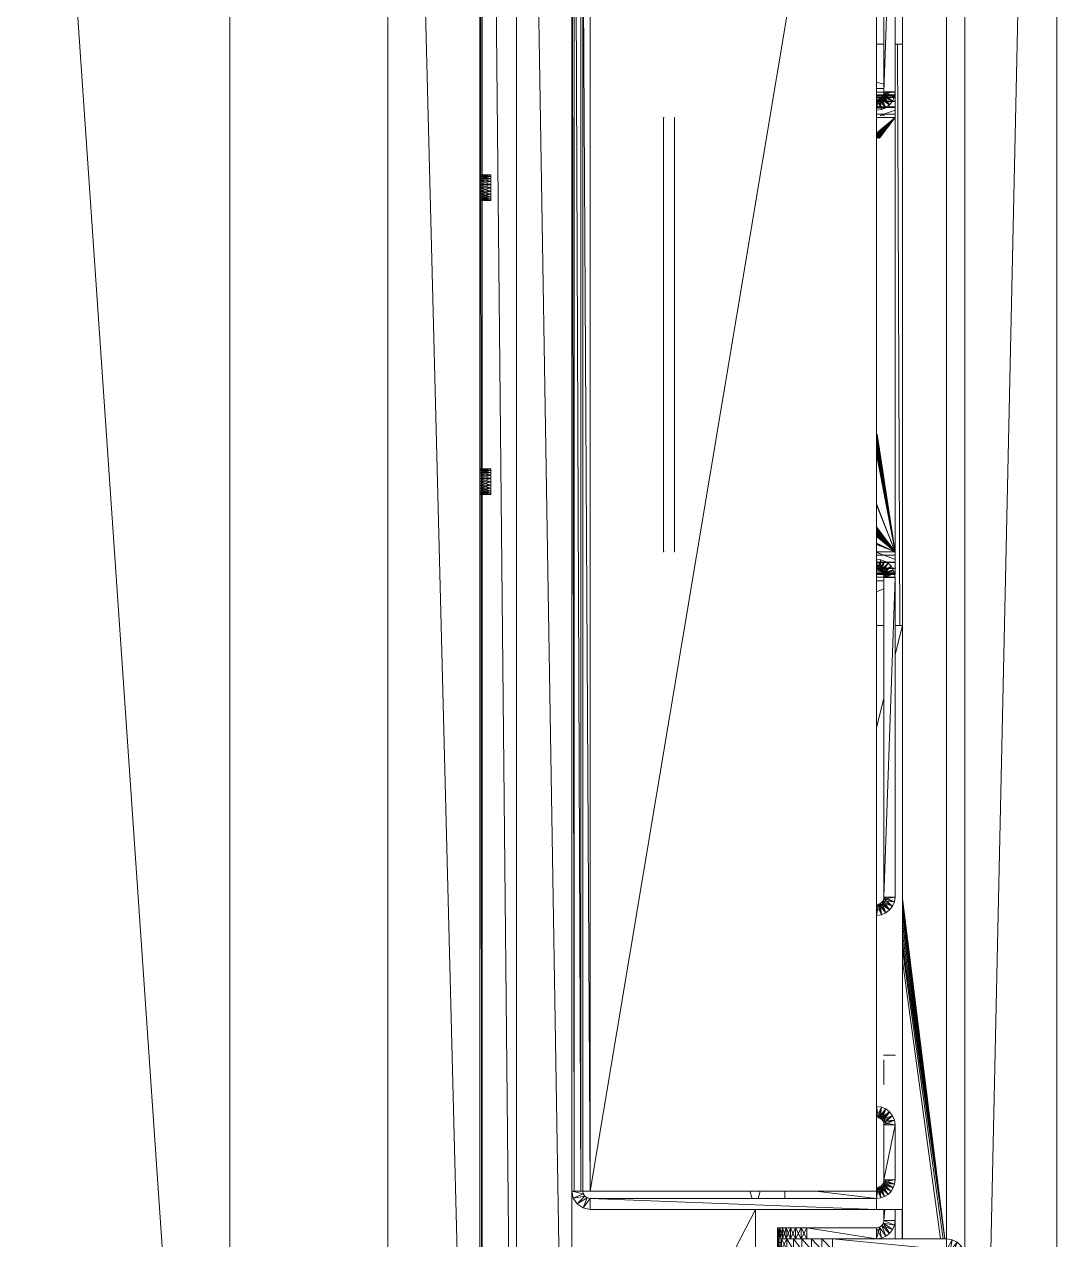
# Model space of a CAD drawing. Header units: millimetres. Extents: x 90978 to 295199, y -4084 to 97293.
# Drawn here: x 175949.1 to 176230, y 24110.8 to 24441.5 of the extents above; entities that cross this region are included whole.
import ezdxf

# ---------------------------------------------------------------- set-up
doc = ezdxf.new("R2010")
doc.units = ezdxf.units.MM
doc.header["$MEASUREMENT"] = 0
doc.layers.get('0').update_dxf_attribs({"linetype": 'CONTINUOUS'})
doc.layers.add('G-IMPT', color=8, linetype='CONTINUOUS', lineweight=9)

# ---------------------------------------------------------------- blocks, each defined once
blk = doc.blocks.new('Synergy Type 3 - Desk Type 3_dwg_Family - 607669-310583-_3D_-V219-Level 0')
at = {"layer": 'G-IMPT'}
for p, q in [((-487.06, -401.71), (-495.06, -401.71)), ((-169.96, -402.39), (-328.16, -403.02)), ((-308.16, -401.71), (-314.31, -401.71)), ((-182.96, -401.71), (-189.89, -401.71)), ((-487.06, -403.66), (-495.06, -403.69)), ((-487.06, -403.71), (-495.06, -403.71)), ((-169.96, -403.71), (-328.16, -403.71))]:
    blk.add_line(p, q, dxfattribs=at)
blk = doc.blocks.new('Synergy Type 3 - Desk Type 3_dwg_Family - 609077-310585-_3D_-768214-Level 0')
at = {"layer": 'G-IMPT'}
for p, q in [((-402.45, -403.71), (-495.06, -415.3)), ((-403.25, -403.71), (-495.06, -415.3)), ((-404.79, -403.71), (-495.06, -415.29)), ((-406.9, -403.71), (-495.06, -415.28)), ((-409.38, -403.71), (-495.06, -415.27)), ((-411.99, -403.71), (-495.06, -415.25)), ((-419.42, -403.71), (-495.06, -414.11)), ((-416.36, -403.71), (-495.06, -414.81)), ((-414.54, -403.71), (-495.06, -415.24)), ((-495.06, -415.71), (-3.06, -415.71))]:
    blk.add_line(p, q, dxfattribs=at)
blk = doc.blocks.new('Synergy Type 3 - Desk Type 3_dwg_Family - 612933-310587-_3D_-V233-Level 0')
at = {"layer": 'G-IMPT'}
for p, q in [((-319.04, -396.71), (-318.19, -398.71)), ((-316.06, -398.71), (-316.06, -396.71)), ((-315.98, -398.71), (-315.94, -396.71)), ((-315.06, -401.71), (-315.06, -396.71)), ((-314.97, -396.71), (-315.03, -401.71)), ((-314.29, -396.71), (-314.32, -401.71)), ((-314.32, -401.71), (-314.32, -396.71)), ((-314.06, -396.71), (-314.06, -401.71)), ((-313.69, -401.71), (-313.72, -396.71)), ((-313.68, -396.71), (-313.68, -401.71)), ((-312.63, -401.71), (-312.71, -396.71)), ((-312.59, -396.71), (-312.59, -401.71)), ((-311.02, -401.71), (-311.15, -396.71)), ((-311.06, -396.71), (-311.06, -401.71)), ((-310.97, -396.71), (-310.97, -401.71)), ((-309.06, -398.71), (-309.12, -396.71)), ((-309.06, -398.71), (-309.06, -396.71)), ((-309.06, -398.71), (-308.26, -396.71)), ((-309.06, -398.71), (-308.34, -396.71)), ((-189.06, -398.71), (-189.06, -396.71)), ((-187.38, -396.71), (-187.21, -401.71)), ((-187.14, -396.71), (-187.14, -401.71)), ((-187.06, -401.71), (-187.06, -396.71)), ((-185.57, -401.71), (-185.7, -396.71)), ((-185.52, -396.71), (-185.52, -401.71)), ((-184.47, -401.71), (-184.56, -396.71)), ((-184.44, -396.71), (-184.44, -401.71)), ((-184.07, -401.71), (-184.1, -396.71)), ((-184.06, -396.71), (-184.06, -401.71)), ((-184.03, -396.71), (-184.05, -401.71)), ((-183.79, -401.71), (-183.79, -396.71)), ((-183.71, -396.71), (-183.76, -401.71)), ((-183.06, -401.71), (-183.06, -396.71)), ((-182.94, -396.71), (-183.02, -401.71)), ((-182.06, -396.71), (-182.06, -398.74)), ((-180.36, -396.71), (-180.85, -398.71)), ((-309.06, -398.71), (-310.2, -401.71)), ((-309.06, -398.71), (-309.06, -401.71)), ((-193.88, -398.79), (-192.45, -398.77)), ((-189.06, -398.71), (-189.41, -397.65)), ((-189.06, -398.71), (-189.41, -397.73)), ((-189.06, -398.71), (-189.41, -397.83)), ((-189.06, -398.71), (-189.41, -398.36)), ((-189.06, -398.71), (-189.41, -398.39)), ((-189.06, -398.71), (-189.41, -398.44)), ((-189.06, -398.71), (-189.41, -398.49)), ((-189.06, -398.71), (-189.41, -398.52)), ((-189.06, -398.71), (-189.41, -398.68)), ((-189.06, -398.71), (-189.41, -398.68)), ((-189.06, -398.71), (-189.41, -398.68)), ((-189.41, -398.72), (-189.06, -398.71)), ((-189.06, -398.71), (-189.41, -398.71)), ((-189.06, -398.71), (-189.06, -401.71)), ((-189.06, -398.71), (-187.91, -401.71)), ((-309.06, -400.71), (-309.06, -400.56)), ((-189.06, -400.71), (-189.06, -400.56))]:
    blk.add_line(p, q, dxfattribs=at)
blk = doc.blocks.new('Synergy Type 3 - Desk Type 3_dwg_Family - 633481-310595-_3D_-768219-Level 0')
at = {"layer": 'G-IMPT'}
for p, q in [((-189.96, -338.71), (-308.16, -338.71)), ((-308.16, -338.71), (-308.16, -338.84)), ((-189.96, -338.71), (-189.96, -338.84)), ((-189.96, -341.71), (-308.16, -341.71)), ((-308.16, -341.71), (-308.16, -341.76)), ((-189.96, -341.71), (-189.96, -341.76)), ((-484.06, -396.71), (-484.06, -371.71)), ((-484.06, -371.71), (-482.06, -371.71)), ((-484.06, -396.71), (-482.06, -380.04)), ((-484.06, -396.71), (-483.93, -397.82)), ((-483.93, -397.82), (-484.06, -396.71)), ((-482.06, -396.71), (-484.06, -396.71)), ((-481.01, -397.16), (-484.06, -396.71)), ((-483.93, -397.82), (-484.06, -396.71)), ((-481.06, -396.71), (-483.93, -397.82)), ((-481.06, -396.71), (-481.01, -397.16)), ((-481.06, -396.71), (-481.01, -397.16)), ((-481.06, -396.71), (-481.01, -397.16)), ((-462.12, -397.23), (-462.06, -396.71)), ((-462.12, -397.23), (-462.06, -396.71)), ((-462.12, -397.23), (-459.06, -396.71)), ((-462.12, -397.23), (-462.06, -396.71)), ((-462.06, -396.71), (-459.23, -398.01)), ((-459.06, -396.71), (-459.23, -398.01)), ((-459.06, -396.71), (-459.23, -398.01)), ((-459.06, -396.71), (-459.23, -398.01)), ((-406.89, -398.01), (-407.06, -396.71)), ((-406.89, -398.01), (-407.06, -396.71)), ((-403.99, -397.23), (-407.06, -396.71)), ((-406.89, -398.01), (-407.06, -396.71)), ((-404.06, -396.71), (-406.89, -398.01)), ((-404.06, -396.71), (-403.99, -397.23)), ((-404.06, -396.71), (-403.99, -397.23)), ((-404.06, -396.71), (-403.99, -397.23)), ((-313.16, -396.71), (-313.21, -397.16)), ((-313.21, -397.16), (-313.16, -396.71)), ((-313.16, -396.71), (-313.21, -397.16)), ((-310.16, -396.71), (-313.21, -397.16)), ((-313.16, -396.71), (-310.28, -397.82)), ((-310.16, -396.71), (-310.28, -397.82)), ((-310.16, -396.71), (-310.28, -397.82)), ((-310.16, -396.71), (-310.28, -397.82)), ((-308.16, -401.71), (-308.16, -396.71)), ((-303.92, -396.71), (-308.16, -401.71)), ((-303.75, -396.71), (-308.16, -401.71)), ((-303.51, -396.71), (-308.16, -401.71)), ((-303.18, -396.71), (-308.16, -401.71)), ((-302.81, -396.71), (-308.16, -401.71)), ((-302.4, -396.71), (-308.16, -401.71)), ((-302.01, -396.71), (-308.16, -401.71)), ((-301.68, -396.71), (-308.16, -401.71)), ((-281.53, -396.71), (-308.16, -401.71)), ((-280.19, -396.71), (-308.16, -401.71)), ((-278.76, -396.71), (-308.16, -401.71)), ((-277.33, -396.71), (-308.16, -401.71)), ((-295.32, -396.71), (-308.16, -401.71)), ((-295.05, -396.71), (-308.16, -401.71)), ((-306.12, -396.71), (-308.16, -401.71)), ((-306.03, -396.71), (-308.16, -401.71)), ((-305.93, -396.71), (-308.16, -401.71)), ((-305.81, -396.71), (-308.16, -401.71)), ((-308.16, -401.71), (-301.45, -396.71)), ((-308.16, -401.71), (-301.33, -396.71)), ((-276.11, -396.72), (-308.16, -401.71)), ((-189.96, -401.71), (-195.6, -396.8)), ((-189.96, -401.71), (-195.31, -396.71)), ((-189.96, -401.71), (-194.93, -396.71)), ((-189.96, -401.71), (-194.61, -396.71)), ((-189.96, -401.71), (-194.36, -396.71)), ((-189.96, -401.71), (-194.19, -396.71)), ((-189.96, -401.71), (-189.96, -396.71)), ((-187.79, -398.01), (-187.96, -396.71)), ((-187.79, -398.01), (-187.96, -396.71)), ((-187.79, -398.01), (-187.96, -396.71)), ((-184.91, -397.16), (-187.96, -396.71)), ((-187.79, -398.01), (-184.96, -396.71)), ((-184.91, -397.16), (-184.96, -396.71)), ((-184.96, -396.71), (-184.91, -397.16)), ((-184.91, -397.16), (-184.96, -396.71)), ((-481.01, -397.16), (-483.93, -397.82)), ((-481.01, -397.16), (-483.93, -397.82)), ((-480.86, -397.58), (-483.93, -397.82)), ((-483.56, -398.88), (-483.93, -397.82)), ((-483.56, -398.88), (-483.93, -397.82)), ((-483.56, -398.88), (-483.93, -397.82)), ((-481.01, -397.16), (-483.56, -398.88)), ((-480.86, -397.58), (-483.56, -398.88)), ((-480.86, -397.58), (-483.56, -398.88)), ((-480.62, -397.96), (-483.56, -398.88)), ((-482.97, -399.83), (-483.56, -398.88)), ((-482.97, -399.83), (-483.56, -398.88)), ((-482.97, -399.83), (-483.56, -398.88)), ((-480.86, -397.58), (-482.97, -399.83)), ((-480.62, -397.96), (-482.97, -399.83)), ((-480.62, -397.96), (-482.97, -399.83)), ((-480.3, -398.28), (-482.97, -399.83)), ((-482.17, -400.62), (-482.97, -399.83)), ((-482.17, -400.62), (-482.97, -399.83)), ((-482.17, -400.62), (-482.97, -399.83)), ((-480.62, -397.96), (-482.17, -400.62)), ((-480.3, -398.28), (-482.17, -400.62)), ((-480.3, -398.28), (-482.17, -400.62)), ((-479.92, -398.51), (-482.17, -400.62)), ((-480.3, -398.28), (-481.23, -401.22)), ((-479.92, -398.51), (-481.23, -401.22)), ((-479.92, -398.51), (-481.23, -401.22)), ((-479.5, -398.66), (-481.23, -401.22)), ((-481.01, -397.16), (-480.86, -397.58)), ((-481.01, -397.16), (-480.86, -397.58)), ((-481.01, -397.16), (-480.86, -397.58)), ((-480.86, -397.58), (-480.62, -397.96)), ((-480.86, -397.58), (-480.62, -397.96)), ((-480.86, -397.58), (-480.62, -397.96)), ((-480.62, -397.96), (-480.3, -398.28)), ((-480.62, -397.96), (-480.3, -398.28)), ((-480.62, -397.96), (-480.3, -398.28)), ((-480.3, -398.28), (-479.92, -398.51)), ((-480.3, -398.28), (-479.92, -398.51)), ((-480.3, -398.28), (-479.92, -398.51)), ((-479.92, -398.51), (-480.17, -401.59)), ((-479.5, -398.66), (-480.17, -401.59)), ((-479.5, -398.66), (-480.17, -401.59)), ((-479.06, -398.71), (-480.17, -401.59)), ((-479.92, -398.51), (-479.5, -398.66)), ((-479.92, -398.51), (-479.5, -398.66)), ((-479.92, -398.51), (-479.5, -398.66)), ((-479.5, -398.66), (-479.06, -398.71)), ((-479.5, -398.66), (-479.06, -398.71)), ((-479.5, -398.66), (-479.06, -401.71)), ((-479.5, -398.66), (-479.06, -398.71)), ((-479.06, -398.71), (-464.06, -398.71)), ((-479.06, -398.71), (-464.06, -401.71)), ((-479.06, -398.71), (-479.06, -401.71)), ((-464.06, -398.71), (-463.54, -398.64)), ((-464.06, -398.71), (-463.54, -398.64)), ((-464.06, -398.71), (-463.54, -398.64)), ((-463.54, -398.64), (-464.06, -401.71)), ((-464.06, -398.71), (-464.06, -401.71)), ((-464.06, -398.71), (-462.76, -401.54)), ((-463.54, -398.64), (-463.06, -398.44)), ((-463.54, -398.64), (-463.06, -398.44)), ((-463.54, -398.64), (-463.06, -398.44)), ((-463.54, -398.64), (-461.56, -401.04)), ((-463.54, -398.64), (-462.76, -401.54)), ((-463.54, -398.64), (-462.76, -401.54)), ((-463.06, -398.44), (-462.64, -398.13)), ((-463.06, -398.44), (-462.64, -398.13)), ((-463.06, -398.44), (-462.64, -398.13)), ((-463.06, -398.44), (-460.52, -400.25)), ((-463.06, -398.44), (-461.56, -401.04)), ((-463.06, -398.44), (-461.56, -401.04)), ((-463.06, -398.44), (-462.76, -401.54)), ((-462.64, -398.13), (-462.32, -397.71)), ((-462.64, -398.13), (-462.32, -397.71)), ((-462.64, -398.13), (-462.32, -397.71)), ((-462.64, -398.13), (-459.73, -399.21)), ((-462.64, -398.13), (-460.52, -400.25)), ((-462.64, -398.13), (-460.52, -400.25)), ((-462.64, -398.13), (-461.56, -401.04)), ((-462.32, -397.71), (-462.12, -397.23)), ((-462.32, -397.71), (-462.12, -397.23)), ((-462.32, -397.71), (-462.12, -397.23)), ((-462.32, -397.71), (-459.23, -398.01)), ((-462.32, -397.71), (-459.73, -399.21)), ((-462.32, -397.71), (-459.73, -399.21)), ((-462.32, -397.71), (-460.52, -400.25)), ((-462.12, -397.23), (-459.23, -398.01)), ((-462.12, -397.23), (-459.23, -398.01)), ((-462.12, -397.23), (-459.73, -399.21)), ((-459.73, -399.21), (-460.52, -400.25)), ((-459.73, -399.21), (-460.52, -400.25)), ((-459.73, -399.21), (-460.52, -400.25)), ((-459.23, -398.01), (-459.73, -399.21)), ((-459.23, -398.01), (-459.73, -399.21)), ((-459.23, -398.01), (-459.73, -399.21)), ((-403.99, -397.23), (-406.89, -398.01)), ((-403.99, -397.23), (-406.89, -398.01)), ((-403.79, -397.71), (-406.89, -398.01)), ((-406.39, -399.21), (-406.89, -398.01)), ((-406.39, -399.21), (-406.89, -398.01)), ((-406.39, -399.21), (-406.89, -398.01)), ((-403.99, -397.23), (-406.39, -399.21)), ((-403.79, -397.71), (-406.39, -399.21)), ((-403.79, -397.71), (-406.39, -399.21)), ((-403.47, -398.13), (-406.39, -399.21)), ((-405.59, -400.25), (-406.39, -399.21)), ((-405.59, -400.25), (-406.39, -399.21)), ((-405.59, -400.25), (-406.39, -399.21)), ((-403.79, -397.71), (-405.59, -400.25)), ((-403.47, -398.13), (-405.59, -400.25)), ((-403.47, -398.13), (-405.59, -400.25)), ((-403.06, -398.44), (-405.59, -400.25)), ((-403.47, -398.13), (-404.56, -401.04)), ((-403.06, -398.44), (-404.56, -401.04)), ((-403.06, -398.44), (-404.56, -401.04)), ((-402.57, -398.64), (-404.56, -401.04)), ((-403.99, -397.23), (-403.79, -397.71)), ((-403.99, -397.23), (-403.79, -397.71)), ((-403.99, -397.23), (-403.79, -397.71)), ((-403.79, -397.71), (-403.47, -398.13)), ((-403.79, -397.71), (-403.47, -398.13)), ((-403.79, -397.71), (-403.47, -398.13)), ((-403.47, -398.13), (-403.06, -398.44)), ((-403.47, -398.13), (-403.06, -398.44)), ((-403.47, -398.13), (-403.06, -398.44)), ((-403.06, -398.44), (-403.35, -401.54)), ((-402.57, -398.64), (-403.35, -401.54)), ((-402.57, -398.64), (-403.35, -401.54)), ((-402.06, -398.71), (-403.35, -401.54)), ((-403.06, -398.44), (-402.57, -398.64)), ((-403.06, -398.44), (-402.57, -398.64)), ((-403.06, -398.44), (-402.57, -398.64)), ((-402.57, -398.64), (-402.06, -398.71)), ((-402.57, -398.64), (-402.06, -398.71)), ((-402.57, -398.64), (-402.06, -401.71)), ((-402.57, -398.64), (-402.06, -398.71)), ((-402.06, -398.71), (-315.16, -398.71)), ((-402.06, -398.71), (-315.16, -401.71)), ((-402.06, -398.71), (-402.06, -401.71)), ((-314.71, -398.66), (-315.16, -398.71)), ((-315.16, -398.71), (-314.71, -398.66)), ((-314.71, -398.66), (-315.16, -398.71)), ((-314.71, -398.66), (-315.16, -401.71)), ((-314.04, -401.59), (-315.16, -398.71)), ((-315.16, -398.71), (-315.16, -401.71)), ((-314.29, -398.51), (-314.71, -398.66)), ((-314.71, -398.66), (-314.29, -398.51)), ((-314.29, -398.51), (-314.71, -398.66)), ((-312.99, -401.22), (-314.71, -398.66)), ((-314.71, -398.66), (-314.04, -401.59)), ((-314.71, -398.66), (-314.04, -401.59)), ((-313.91, -398.28), (-314.29, -398.51)), ((-314.29, -398.51), (-313.91, -398.28)), ((-313.91, -398.28), (-314.29, -398.51)), ((-312.04, -400.62), (-314.29, -398.51)), ((-314.29, -398.51), (-312.99, -401.22)), ((-314.29, -398.51), (-312.99, -401.22)), ((-314.29, -398.51), (-314.04, -401.59)), ((-313.59, -397.96), (-313.91, -398.28)), ((-313.91, -398.28), (-313.59, -397.96)), ((-313.59, -397.96), (-313.91, -398.28)), ((-311.25, -399.83), (-313.91, -398.28)), ((-313.91, -398.28), (-312.04, -400.62)), ((-313.91, -398.28), (-312.04, -400.62)), ((-313.91, -398.28), (-312.99, -401.22)), ((-313.35, -397.58), (-313.59, -397.96)), ((-313.59, -397.96), (-313.35, -397.58)), ((-313.35, -397.58), (-313.59, -397.96)), ((-310.65, -398.88), (-313.59, -397.96)), ((-313.59, -397.96), (-311.25, -399.83)), ((-313.59, -397.96), (-311.25, -399.83)), ((-313.59, -397.96), (-312.04, -400.62)), ((-313.21, -397.16), (-313.35, -397.58)), ((-313.35, -397.58), (-313.21, -397.16)), ((-313.21, -397.16), (-313.35, -397.58)), ((-310.28, -397.82), (-313.35, -397.58)), ((-313.35, -397.58), (-310.65, -398.88)), ((-313.35, -397.58), (-310.65, -398.88)), ((-313.35, -397.58), (-311.25, -399.83)), ((-313.21, -397.16), (-310.28, -397.82)), ((-313.21, -397.16), (-310.28, -397.82)), ((-313.21, -397.16), (-310.65, -398.88)), ((-311.25, -399.83), (-312.04, -400.62)), ((-311.25, -399.83), (-312.04, -400.62)), ((-311.25, -399.83), (-312.04, -400.62)), ((-310.65, -398.88), (-311.25, -399.83)), ((-310.65, -398.88), (-311.25, -399.83)), ((-310.65, -398.88), (-311.25, -399.83)), ((-310.28, -397.82), (-310.65, -398.88)), ((-310.28, -397.82), (-310.65, -398.88)), ((-310.28, -397.82), (-310.65, -398.88)), ((-276.11, -396.86), (-308.16, -401.71)), ((-189.96, -401.71), (-195.6, -397.11)), ((-195.6, -397.35), (-189.96, -401.71)), ((-195.6, -397.5), (-189.96, -401.71)), ((-184.91, -397.16), (-187.79, -398.01)), ((-184.91, -397.16), (-187.79, -398.01)), ((-184.76, -397.58), (-187.79, -398.01)), ((-187.29, -399.21), (-187.79, -398.01)), ((-187.29, -399.21), (-187.79, -398.01)), ((-187.29, -399.21), (-187.79, -398.01)), ((-187.29, -399.21), (-184.91, -397.16)), ((-184.76, -397.58), (-187.29, -399.21)), ((-184.76, -397.58), (-187.29, -399.21)), ((-184.52, -397.96), (-187.29, -399.21)), ((-186.49, -400.25), (-187.29, -399.21)), ((-186.49, -400.25), (-187.29, -399.21)), ((-186.49, -400.25), (-187.29, -399.21)), ((-186.49, -400.25), (-184.76, -397.58)), ((-186.49, -400.25), (-184.52, -397.96)), ((-184.52, -397.96), (-186.49, -400.25)), ((-186.49, -400.25), (-184.2, -398.28)), ((-184.2, -398.28), (-186.49, -400.25)), ((-183.82, -398.51), (-186.49, -400.25)), ((-184.2, -398.28), (-185.46, -401.04)), ((-185.46, -401.04), (-183.82, -398.51)), ((-183.82, -398.51), (-185.46, -401.04)), ((-183.4, -398.66), (-185.46, -401.04)), ((-184.76, -397.58), (-184.91, -397.16)), ((-184.91, -397.16), (-184.76, -397.58)), ((-184.76, -397.58), (-184.91, -397.16)), ((-184.52, -397.96), (-184.76, -397.58)), ((-184.76, -397.58), (-184.52, -397.96)), ((-184.52, -397.96), (-184.76, -397.58)), ((-184.52, -397.96), (-184.2, -398.28)), ((-184.52, -397.96), (-184.2, -398.28)), ((-184.2, -398.28), (-184.52, -397.96)), ((-183.82, -398.51), (-184.25, -401.54)), ((-184.25, -401.54), (-183.4, -398.66)), ((-183.4, -398.66), (-184.25, -401.54)), ((-182.96, -398.71), (-184.25, -401.54)), ((-184.2, -398.28), (-183.82, -398.51)), ((-184.2, -398.28), (-183.82, -398.51)), ((-183.82, -398.51), (-184.2, -398.28)), ((-183.82, -398.51), (-183.4, -398.66)), ((-183.82, -398.51), (-183.4, -398.66)), ((-183.4, -398.66), (-183.82, -398.51)), ((-183.4, -398.66), (-182.96, -398.71)), ((-183.4, -398.66), (-182.96, -398.71)), ((-183.4, -398.66), (-182.96, -401.71)), ((-182.96, -398.71), (-183.4, -398.66)), ((-182.96, -398.71), (-96.06, -398.71)), ((-182.96, -398.71), (-96.06, -401.71)), ((-182.96, -398.71), (-182.96, -401.71)), ((-481.23, -401.22), (-482.17, -400.62)), ((-481.23, -401.22), (-482.17, -400.62)), ((-481.23, -401.22), (-482.17, -400.62)), ((-480.17, -401.59), (-481.23, -401.22)), ((-480.17, -401.59), (-481.23, -401.22)), ((-480.17, -401.59), (-481.23, -401.22)), ((-479.06, -401.71), (-480.17, -401.59)), ((-479.06, -401.71), (-480.17, -401.59)), ((-479.06, -401.71), (-480.17, -401.59)), ((-464.06, -401.71), (-479.06, -401.71)), ((-462.76, -401.54), (-464.06, -401.71)), ((-462.76, -401.54), (-464.06, -401.71)), ((-462.76, -401.54), (-464.06, -401.71)), ((-461.56, -401.04), (-462.76, -401.54)), ((-461.56, -401.04), (-462.76, -401.54)), ((-461.56, -401.04), (-462.76, -401.54)), ((-460.52, -400.25), (-461.56, -401.04)), ((-460.52, -400.25), (-461.56, -401.04)), ((-460.52, -400.25), (-461.56, -401.04)), ((-404.56, -401.04), (-405.59, -400.25)), ((-404.56, -401.04), (-405.59, -400.25)), ((-404.56, -401.04), (-405.59, -400.25)), ((-403.35, -401.54), (-404.56, -401.04)), ((-403.35, -401.54), (-404.56, -401.04)), ((-403.35, -401.54), (-404.56, -401.04)), ((-402.06, -401.71), (-403.35, -401.54)), ((-402.06, -401.71), (-403.35, -401.54)), ((-402.06, -401.71), (-403.35, -401.54)), ((-315.16, -401.71), (-402.06, -401.71)), ((-314.04, -401.59), (-315.16, -401.71)), ((-314.04, -401.59), (-315.16, -401.71)), ((-314.04, -401.59), (-315.16, -401.71)), ((-312.99, -401.22), (-314.04, -401.59)), ((-312.99, -401.22), (-314.04, -401.59)), ((-312.99, -401.22), (-314.04, -401.59)), ((-312.04, -400.62), (-312.99, -401.22)), ((-312.04, -400.62), (-312.99, -401.22)), ((-312.04, -400.62), (-312.99, -401.22)), ((-308.16, -401.71), (-189.96, -401.71)), ((-186.49, -400.25), (-185.46, -401.04)), ((-185.46, -401.04), (-186.49, -400.25)), ((-185.46, -401.04), (-186.49, -400.25)), ((-185.46, -401.04), (-184.25, -401.54)), ((-184.25, -401.54), (-185.46, -401.04)), ((-184.25, -401.54), (-185.46, -401.04)), ((-184.25, -401.54), (-182.96, -401.71)), ((-182.96, -401.71), (-184.25, -401.54)), ((-182.96, -401.71), (-184.25, -401.54)), ((-96.06, -401.71), (-182.96, -401.71))]:
    blk.add_line(p, q, dxfattribs=at)
blk = doc.blocks.new('Synergy Type 3 - Desk Type 3_dwg_Family - 641585-310597-_3D_-768220-Level 0')
at = {"layer": 'G-IMPT'}
for p, q in [((240.94, -263.71), (-739.06, -263.71)), ((240.94, -263.71), (-739.06, -288.71)), ((-739.06, -288.71), (240.94, -288.71)), ((-289.06, -288.71), (-724.06, -288.71)), ((-210.81, -288.71), (-724.06, -288.71)), ((-724.06, -289.34), (225.94, -288.71)), ((225.94, -289.34), (-724.06, -289.34)), ((225.94, -289.34), (-709.06, -298.71)), ((-292.44, -288.71), (-292.56, -288.71)), ((-292.56, -291.71), (-292.56, -288.71)), ((-292.56, -288.71), (-292.44, -288.71)), ((-292.44, -291.71), (-292.56, -288.71)), ((-292.44, -288.71), (-292.56, -291.71)), ((-292.44, -291.71), (-292.44, -288.71)), ((-292.44, -291.71), (-292.09, -288.71)), ((-292.44, -291.71), (-292.44, -288.71)), ((-292.09, -291.71), (-292.44, -288.71)), ((-292.09, -291.71), (-291.53, -288.71)), ((-292.09, -291.71), (-292.09, -288.71)), ((-292.09, -291.71), (-292.09, -288.71)), ((-291.53, -291.71), (-292.09, -288.71)), ((-291.53, -291.71), (-290.81, -288.71)), ((-291.53, -291.71), (-291.53, -288.71)), ((-291.53, -291.71), (-291.53, -288.71)), ((-290.81, -291.71), (-291.53, -288.71)), ((-290.81, -291.71), (-289.96, -288.71)), ((-290.81, -291.71), (-290.81, -288.71)), ((-290.81, -291.71), (-290.81, -288.71)), ((-289.96, -291.71), (-290.81, -288.71)), ((-289.96, -291.71), (-289.06, -288.71)), ((-289.96, -291.71), (-289.96, -288.71)), ((-289.96, -291.71), (-289.96, -288.71)), ((-289.06, -291.71), (-289.96, -288.71)), ((-288.15, -291.71), (-289.06, -288.71)), ((-289.06, -291.71), (-288.15, -288.71)), ((-289.06, -291.71), (-289.06, -288.71)), ((-289.06, -291.71), (-289.06, -288.71)), ((-288.15, -291.71), (-287.31, -288.71)), ((-288.15, -291.71), (-288.15, -288.71)), ((-287.31, -291.71), (-288.15, -288.71)), ((-288.15, -291.71), (-288.15, -288.71)), ((-286.58, -291.71), (-287.31, -288.71)), ((-287.31, -291.71), (-286.58, -288.71)), ((-287.31, -291.71), (-287.31, -288.71)), ((-287.31, -291.71), (-287.31, -288.71)), ((-286.02, -291.71), (-286.58, -288.71)), ((-286.58, -291.71), (-286.58, -288.71)), ((-286.58, -291.71), (-286.02, -288.71)), ((-286.58, -291.71), (-286.58, -288.71)), ((-286.02, -291.71), (-286.02, -288.71)), ((-285.68, -291.71), (-286.02, -288.71)), ((-286.02, -291.71), (-285.68, -288.71)), ((-286.02, -291.71), (-286.02, -288.71)), ((-285.56, -288.71), (-285.68, -288.71)), ((-285.56, -288.71), (-285.68, -288.71)), ((-285.68, -291.71), (-285.56, -288.71)), ((-285.68, -291.71), (-285.68, -288.71)), ((-285.68, -291.71), (-285.68, -288.71)), ((-285.56, -291.71), (-285.68, -288.71)), ((-285.56, -288.71), (-285.56, -291.71)), ((-212.44, -288.71), (-212.56, -288.71)), ((-212.56, -291.71), (-212.56, -288.71)), ((-212.56, -288.71), (-212.44, -288.71)), ((-212.44, -291.71), (-212.56, -288.71)), ((-212.44, -288.71), (-212.56, -291.71)), ((-212.44, -291.71), (-212.44, -288.71)), ((-212.44, -291.71), (-212.09, -288.71)), ((-212.44, -291.71), (-212.44, -288.71)), ((-212.09, -291.71), (-212.44, -288.71)), ((-212.09, -291.71), (-211.53, -288.71)), ((-212.09, -291.71), (-212.09, -288.71)), ((-212.09, -291.71), (-212.09, -288.71)), ((-211.53, -291.71), (-212.09, -288.71)), ((-211.53, -291.71), (-210.81, -288.71)), ((-211.53, -291.71), (-211.53, -288.71)), ((-211.53, -291.71), (-211.53, -288.71)), ((-210.81, -291.71), (-211.53, -288.71)), ((-210.81, -291.71), (-209.96, -288.71)), ((-210.81, -291.71), (-210.81, -288.71)), ((-210.81, -291.71), (-210.81, -288.71)), ((-209.96, -291.71), (-210.81, -288.71)), ((-209.96, -291.71), (-209.06, -288.71)), ((-209.96, -291.71), (-209.96, -288.71)), ((-209.96, -291.71), (-209.96, -288.71)), ((-209.06, -291.71), (-209.96, -288.71)), ((-209.06, -288.71), (225.94, -288.71)), ((-208.15, -291.71), (-209.06, -288.71)), ((-209.06, -291.71), (-208.15, -288.71)), ((-209.06, -291.71), (-209.06, -288.71)), ((-209.06, -291.71), (-209.06, -288.71)), ((-208.15, -291.71), (-207.31, -288.71)), ((-208.15, -291.71), (-208.15, -288.71)), ((-207.31, -291.71), (-208.15, -288.71)), ((-208.15, -291.71), (-208.15, -288.71)), ((-206.58, -291.71), (-207.31, -288.71)), ((-207.31, -291.71), (-206.58, -288.71)), ((-207.31, -291.71), (-207.31, -288.71)), ((-207.31, -291.71), (-207.31, -288.71)), ((-206.02, -291.71), (-206.58, -288.71)), ((-206.58, -291.71), (-206.58, -288.71)), ((-206.58, -291.71), (-206.02, -288.71)), ((-206.58, -291.71), (-206.58, -288.71)), ((-206.02, -291.71), (-206.02, -288.71)), ((-205.68, -291.71), (-206.02, -288.71)), ((-206.02, -291.71), (-205.68, -288.71)), ((-206.02, -291.71), (-206.02, -288.71)), ((-205.56, -288.71), (-205.68, -288.71)), ((-205.56, -288.71), (-205.68, -288.71)), ((-205.68, -291.71), (-205.56, -288.71)), ((-205.68, -291.71), (-205.68, -288.71)), ((-205.68, -291.71), (-205.68, -288.71)), ((-205.56, -291.71), (-205.68, -288.71)), ((-205.56, -288.71), (-205.56, -291.71)), ((-292.44, -291.71), (-292.56, -291.71)), ((-292.44, -291.71), (-292.56, -291.71)), ((-292.09, -291.71), (-292.44, -291.71)), ((-292.44, -291.71), (-292.09, -291.71)), ((-292.09, -291.71), (-292.44, -291.71)), ((-292.44, -291.71), (-291.53, -291.71)), ((-292.09, -291.71), (-291.53, -291.71)), ((-292.09, -291.71), (-291.53, -291.71)), ((-291.53, -291.71), (-292.09, -291.71)), ((-291.53, -291.71), (-290.81, -291.71)), ((-291.53, -291.71), (-290.81, -291.71)), ((-291.53, -291.71), (-290.81, -291.71)), ((-291.53, -291.71), (-289.96, -291.71)), ((-290.81, -291.71), (-289.96, -291.71)), ((-290.81, -291.71), (-289.96, -291.71)), ((-289.96, -291.71), (-290.81, -291.71)), ((-289.96, -291.71), (-289.06, -291.71)), ((-289.96, -291.71), (-289.06, -291.71)), ((-289.96, -291.71), (-288.15, -291.71)), ((-289.96, -291.71), (-289.06, -291.71)), ((-288.15, -291.71), (-289.06, -291.71)), ((-288.15, -291.71), (-289.06, -291.71)), ((-288.15, -291.71), (-289.06, -291.71)), ((-287.31, -291.71), (-288.15, -291.71)), ((-287.31, -291.71), (-288.15, -291.71)), ((-286.58, -291.71), (-288.15, -291.71)), ((-288.15, -291.71), (-287.31, -291.71)), ((-286.58, -291.71), (-287.31, -291.71)), ((-286.58, -291.71), (-287.31, -291.71)), ((-286.58, -291.71), (-287.31, -291.71)), ((-286.02, -291.71), (-286.58, -291.71)), ((-286.02, -291.71), (-286.58, -291.71)), ((-285.68, -291.71), (-286.58, -291.71)), ((-286.58, -291.71), (-286.02, -291.71)), ((-286.02, -291.71), (-285.68, -291.71)), ((-285.68, -291.71), (-286.02, -291.71)), ((-286.02, -291.71), (-285.68, -291.71)), ((-285.68, -291.71), (-285.56, -291.71)), ((-285.68, -291.71), (-285.56, -291.71)), ((-212.44, -291.71), (-212.56, -291.71)), ((-212.44, -291.71), (-212.56, -291.71)), ((-212.09, -291.71), (-212.44, -291.71)), ((-212.44, -291.71), (-212.09, -291.71)), ((-212.09, -291.71), (-212.44, -291.71)), ((-212.44, -291.71), (-211.53, -291.71)), ((-212.09, -291.71), (-211.53, -291.71)), ((-212.09, -291.71), (-211.53, -291.71)), ((-211.53, -291.71), (-212.09, -291.71)), ((-211.53, -291.71), (-210.81, -291.71)), ((-211.53, -291.71), (-210.81, -291.71)), ((-211.53, -291.71), (-210.81, -291.71)), ((-211.53, -291.71), (-209.96, -291.71)), ((-210.81, -291.71), (-209.96, -291.71)), ((-210.81, -291.71), (-209.96, -291.71)), ((-209.96, -291.71), (-210.81, -291.71)), ((-209.96, -291.71), (-209.06, -291.71)), ((-209.96, -291.71), (-209.06, -291.71)), ((-209.96, -291.71), (-208.15, -291.71)), ((-209.96, -291.71), (-209.06, -291.71)), ((-208.15, -291.71), (-209.06, -291.71)), ((-208.15, -291.71), (-209.06, -291.71)), ((-208.15, -291.71), (-209.06, -291.71)), ((-207.31, -291.71), (-208.15, -291.71)), ((-207.31, -291.71), (-208.15, -291.71)), ((-206.58, -291.71), (-208.15, -291.71)), ((-208.15, -291.71), (-207.31, -291.71)), ((-206.58, -291.71), (-207.31, -291.71)), ((-206.58, -291.71), (-207.31, -291.71)), ((-206.58, -291.71), (-207.31, -291.71)), ((-206.02, -291.71), (-206.58, -291.71)), ((-206.02, -291.71), (-206.58, -291.71)), ((-205.68, -291.71), (-206.58, -291.71)), ((-206.58, -291.71), (-206.02, -291.71)), ((-206.02, -291.71), (-205.68, -291.71)), ((-205.68, -291.71), (-206.02, -291.71)), ((-206.02, -291.71), (-205.68, -291.71)), ((-205.68, -291.71), (-205.56, -291.71)), ((-205.68, -291.71), (-205.56, -291.71)), ((210.94, -298.71), (-710.55, -313.71)), ((210.94, -298.71), (-709.06, -298.71)), ((-482.06, -313.71), (-710.55, -313.71))]:
    blk.add_line(p, q, dxfattribs=at)
blk = doc.blocks.new('Synergy Type 3 - Desk Type 3_dwg_Family - 677673-310599-_3D_-V203-Level 0')
at = {"layer": 'G-IMPT'}
for p, q in [((-485.59, -315.18), (-483.97, -314.09)), ((-482.06, -313.71), (-483.97, -314.09)), ((-483.97, -314.09), (-482.82, -316.86)), ((-483.97, -314.09), (-483.47, -317.3)), ((-482.06, -313.71), (-482.82, -316.86)), ((-482.06, -314.38), (-482.06, -313.71)), ((-16.06, -313.71), (-482.06, -313.71)), ((-482.06, -314.38), (-16.06, -313.71)), ((-486.68, -316.8), (-487.06, -318.71)), ((-486.68, -316.8), (-485.59, -315.18)), ((-486.68, -316.8), (-483.9, -317.95)), ((-486.68, -316.8), (-484.06, -318.71)), ((-485.59, -315.18), (-483.47, -317.3)), ((-485.59, -315.18), (-483.9, -317.95)), ((-483.47, -317.3), (-483.9, -317.95)), ((-483.47, -317.3), (-483.9, -317.95)), ((-483.47, -317.3), (-483.9, -317.95)), ((-482.82, -316.86), (-483.47, -317.3)), ((-482.82, -316.86), (-483.47, -317.3)), ((-482.82, -316.86), (-483.47, -317.3)), ((-482.06, -316.71), (-482.82, -316.86)), ((-482.06, -316.21), (-482.06, -314.38)), ((-482.06, -316.21), (-16.06, -314.38)), ((-16.06, -314.38), (-482.06, -314.38)), ((-482.06, -318.71), (-482.06, -316.21)), ((-482.06, -318.71), (-16.06, -316.21)), ((-16.06, -316.21), (-482.06, -316.21)), ((-16.06, -316.71), (-482.06, -316.71)), ((-482.06, -316.98), (-482.06, -316.71)), ((-487.06, -318.71), (-487.06, -396.71)), ((-487.06, -318.71), (-484.06, -318.71)), ((-484.06, -318.71), (-487.06, -396.71)), ((-484.06, -318.71), (-483.9, -317.95)), ((-483.9, -317.95), (-484.06, -318.71)), ((-484.06, -318.71), (-483.9, -317.95)), ((-484.06, -318.71), (-484.06, -371.71)), ((-482.06, -396.71), (-482.06, -318.71)), ((-16.06, -396.71), (-482.06, -318.71)), ((-482.06, -318.71), (-16.06, -318.71)), ((-484.06, -396.71), (-487.06, -396.71)), ((-482.06, -396.71), (-16.06, -396.71))]:
    blk.add_line(p, q, dxfattribs=at)
blk = doc.blocks.new('Synergy Type 3 - Desk Type 3_dwg_Family - 678409-310601-_3D_-768222-Level 0')
at = {"layer": 'G-IMPT'}
for p, q in [((325.94, -145.71), (-766.06, -220.71)), ((-766.06, -220.71), (267.94, -220.71))]:
    blk.add_line(p, q, dxfattribs=at)
blk = doc.blocks.new('Synergy Type 3 - Desk Type 3_dwg_Family - 680513-310603-_3D_-768223-Level 0')
at = {"layer": 'G-IMPT'}
for p, q in [((-487.06, -363.71), (-583.85, -313.71)), ((-487.06, -363.71), (-502.06, -363.71)), ((-484.06, -362.82), (-482.06, -362.23)), ((-484.06, -364.47), (-482.06, -364.97)), ((-487.06, -396.71), (-487.06, -403.71)), ((-355.96, -396.71), (-348.02, -398.71)), ((-328.16, -396.71), (-328.16, -398.71)), ((-169.96, -396.71), (-169.96, -398.71)), ((-336.1, -401.71), (-328.16, -403.71)), ((-328.16, -401.71), (-328.16, -403.71)), ((-169.96, -401.71), (-169.96, -403.71)), ((-487.06, -403.71), (-328.16, -403.71)), ((-11.06, -403.71), (-169.96, -403.71))]:
    blk.add_line(p, q, dxfattribs=at)
blk = doc.blocks.new('Synergy Type 3 - Desk Type 3_dwg_Family - 683377-310607-_3D_-768225-Level 0')
at = {"layer": 'G-IMPT'}
for p, q in [((-495.06, -369.71), (-492.06, -369.71)), ((-495.06, -369.71), (-495.06, -369.87)), ((-495.06, -369.87), (-495.06, -369.71)), ((-492.06, -369.71), (-495.06, -369.71)), ((-495.06, -372.24), (-495.06, -369.71)), ((-495.06, -372.24), (-495.06, -369.71)), ((-495.06, -372.24), (-495.06, -369.71)), ((-495.06, -372.24), (-495.06, -369.71)), ((-495.06, -372.24), (-495.06, -369.71)), ((-495.06, -372.24), (-495.06, -369.71)), ((-492.06, -369.87), (-495.06, -369.71)), ((-492.06, -369.71), (-495.06, -369.71)), ((-495.06, -369.87), (-492.06, -369.71)), ((-495.06, -369.71), (-495.06, -372.24)), ((-495.06, -369.71), (-495.06, -372.24)), ((-495.06, -369.71), (-495.06, -372.24)), ((-495.06, -369.87), (-495.06, -370.32)), ((-495.06, -370.32), (-495.06, -369.87)), ((-495.06, -372.24), (-495.06, -369.87)), ((-492.06, -369.87), (-495.06, -369.87)), ((-495.06, -369.87), (-492.06, -370.32)), ((-495.06, -370.32), (-492.06, -369.87)), ((-492.06, -369.87), (-495.06, -369.87)), ((-495.06, -369.87), (-495.06, -372.24)), ((-495.06, -369.87), (-495.06, -372.24)), ((-495.06, -370.32), (-495.06, -371.06)), ((-495.06, -371.06), (-495.06, -370.32)), ((-495.06, -372.24), (-495.06, -370.32)), ((-492.06, -370.32), (-495.06, -370.32)), ((-495.06, -370.32), (-492.06, -371.06)), ((-495.06, -371.06), (-492.06, -370.32)), ((-492.06, -370.32), (-495.06, -370.32)), ((-495.06, -370.32), (-495.06, -372.24)), ((-492.06, -369.87), (-492.06, -369.71)), ((-492.06, -369.87), (-492.06, -369.71)), ((-492.06, -377.71), (-492.06, -369.71)), ((-492.06, -377.71), (-492.06, -369.71)), ((-492.06, -377.71), (-492.06, -369.71)), ((-492.06, -377.71), (-492.06, -369.71)), ((-492.06, -377.71), (-492.06, -369.71)), ((-492.06, -369.71), (-492.06, -377.71)), ((-492.06, -369.71), (-492.06, -377.71)), ((-492.06, -369.71), (-492.06, -377.71)), ((-492.06, -369.71), (-492.06, -377.71)), ((-492.06, -369.87), (-492.06, -370.32)), ((-492.06, -370.32), (-492.06, -369.87)), ((-492.06, -377.71), (-492.06, -369.87)), ((-492.06, -377.71), (-492.06, -369.87)), ((-492.06, -369.87), (-492.06, -377.71)), ((-492.06, -370.32), (-492.06, -371.06)), ((-492.06, -371.06), (-492.06, -370.32)), ((-492.06, -377.71), (-492.06, -370.32)), ((-492.06, -370.32), (-492.06, -377.71)), ((-495.06, -371.06), (-495.06, -372.05)), ((-495.06, -372.05), (-495.06, -371.06)), ((-495.06, -372.24), (-495.06, -371.06)), ((-492.06, -371.06), (-495.06, -371.06)), ((-495.06, -371.06), (-492.06, -372.05)), ((-495.06, -372.05), (-492.06, -371.06)), ((-492.06, -371.06), (-495.06, -371.06)), ((-495.06, -371.06), (-495.06, -372.24)), ((-492.06, -372.05), (-495.06, -372.05)), ((-495.06, -372.05), (-492.06, -373.27)), ((-495.06, -373.27), (-492.06, -372.05)), ((-492.06, -372.05), (-495.06, -372.05)), ((-492.06, -373.27), (-495.06, -373.27)), ((-495.06, -373.27), (-492.06, -374.65)), ((-495.06, -374.65), (-492.06, -373.27)), ((-492.06, -373.27), (-495.06, -373.27)), ((-492.06, -371.06), (-492.06, -372.05)), ((-492.06, -372.05), (-492.06, -371.06)), ((-492.06, -377.71), (-492.06, -371.06)), ((-492.06, -371.06), (-492.06, -377.71)), ((-492.06, -372.05), (-492.06, -373.27)), ((-492.06, -373.27), (-492.06, -372.05)), ((-492.06, -377.71), (-492.06, -372.05)), ((-492.06, -372.05), (-492.06, -377.71)), ((-492.06, -373.27), (-492.06, -374.65)), ((-492.06, -374.65), (-492.06, -373.27)), ((-492.06, -377.71), (-492.06, -373.27)), ((-492.06, -373.27), (-492.06, -377.71)), ((-492.06, -374.65), (-495.06, -374.65)), ((-495.06, -374.65), (-492.06, -376.15)), ((-495.06, -376.15), (-492.06, -374.65)), ((-492.06, -374.65), (-495.06, -374.65)), ((-492.06, -376.15), (-495.06, -376.15)), ((-495.06, -376.15), (-492.06, -377.71)), ((-492.06, -376.15), (-495.06, -377.71)), ((-492.06, -376.15), (-495.06, -376.15)), ((-492.06, -374.65), (-492.06, -376.15)), ((-492.06, -376.15), (-492.06, -374.65)), ((-492.06, -377.71), (-492.06, -374.65)), ((-492.06, -374.65), (-492.06, -377.71)), ((-492.06, -376.15), (-492.06, -377.71)), ((-492.06, -376.15), (-492.06, -377.71)), ((-492.06, -377.71), (-492.06, -376.15)), ((-492.06, -377.71), (-492.06, -376.15)), ((-492.06, -376.15), (-492.06, -377.71)), ((-492.06, -376.15), (-492.06, -377.71)), ((-495.06, -377.71), (-492.06, -377.71)), ((-492.06, -377.71), (-495.06, -396.71)), ((-492.06, -377.71), (-492.06, -396.71)), ((-495.06, -396.71), (-494.89, -398.01)), ((-495.06, -396.71), (-494.89, -398.01)), ((-491.9, -397.48), (-495.06, -396.71)), ((-492.06, -396.71), (-495.06, -396.71)), ((-495.06, -396.71), (-494.89, -398.01)), ((-492.06, -396.71), (-494.89, -398.01)), ((-492.06, -396.71), (-491.9, -397.48)), ((-491.9, -397.48), (-492.06, -396.71)), ((-491.9, -397.48), (-492.06, -396.71)), ((-491.9, -397.48), (-494.89, -398.01)), ((-491.9, -397.48), (-494.89, -398.01)), ((-494.89, -398.01), (-494.39, -399.21)), ((-494.89, -398.01), (-494.39, -399.21)), ((-494.89, -398.01), (-494.39, -399.21)), ((-491.9, -397.48), (-494.39, -399.21)), ((-491.9, -397.48), (-494.39, -399.21)), ((-491.47, -398.13), (-494.39, -399.21)), ((-491.47, -398.13), (-494.39, -399.21)), ((-494.39, -399.21), (-493.59, -400.25)), ((-494.39, -399.21), (-493.59, -400.25)), ((-494.39, -399.21), (-493.59, -400.25)), ((-491.47, -398.13), (-493.59, -400.25)), ((-491.47, -398.13), (-493.59, -400.25)), ((-490.82, -398.56), (-493.59, -400.25)), ((-491.47, -398.13), (-492.56, -401.04)), ((-490.82, -398.56), (-492.56, -401.04)), ((-490.82, -398.56), (-492.56, -401.04)), ((-491.47, -398.13), (-491.9, -397.48)), ((-491.47, -398.13), (-491.9, -397.48)), ((-491.47, -398.13), (-491.9, -397.48)), ((-490.82, -398.56), (-491.47, -398.13)), ((-490.82, -398.56), (-491.47, -398.13)), ((-490.82, -398.56), (-491.47, -398.13)), ((-490.82, -398.56), (-491.35, -401.54)), ((-490.82, -398.56), (-491.35, -401.54)), ((-490.06, -398.71), (-491.35, -401.54)), ((-490.06, -398.71), (-491.35, -401.54)), ((-490.06, -398.71), (-490.82, -398.56)), ((-490.06, -398.71), (-490.82, -398.56)), ((-490.06, -398.71), (-490.82, -398.56)), ((-487.06, -398.71), (-490.06, -398.71)), ((-487.06, -398.95), (-490.06, -398.71)), ((-490.06, -398.71), (-490.06, -401.71)), ((-446.4, -398.71), (-453.06, -398.71)), ((-446.4, -398.71), (-453.06, -398.71)), ((-451.5, -398.71), (-453.06, -398.71)), ((-447.4, -398.71), (-448.61, -398.71)), ((-446.4, -398.71), (-447.4, -398.71)), ((-445.21, -398.71), (-445.06, -398.71)), ((-445.06, -401.71), (-445.06, -398.71)), ((-493.59, -400.25), (-492.56, -401.04)), ((-493.59, -400.25), (-492.56, -401.04)), ((-493.59, -400.25), (-492.56, -401.04)), ((-492.56, -401.04), (-491.35, -401.54)), ((-492.56, -401.04), (-491.35, -401.54)), ((-492.56, -401.04), (-491.35, -401.54)), ((-490.06, -401.71), (-491.35, -401.54)), ((-491.35, -401.54), (-490.06, -401.71)), ((-491.35, -401.54), (-490.06, -401.71)), ((-487.06, -401.71), (-490.06, -401.71)), ((-445.06, -401.71), (-445.21, -401.71))]:
    blk.add_line(p, q, dxfattribs=at)
blk = doc.blocks.new('Synergy Type 3 - Desk Type 3_dwg_Family - 687609-310611-_3D_-768227-Level 0')
at = {"layer": 'G-IMPT'}
for p, q in [((325.94, -420.71), (-824.06, -420.71)), ((325.94, -445.71), (-824.06, -420.71)), ((-824.06, -445.71), (325.94, -445.71))]:
    blk.add_line(p, q, dxfattribs=at)
blk = doc.blocks.new('Synergy Type 3 - Desk Type 3_dwg_Family - 690721-310613-_3D_-768228-Level 0')
at = {"layer": 'G-IMPT'}
for p, q in [((-498.06, -370), (-498.06, -369.71)), ((-495.06, -369.71), (-498.06, -369.71)), ((-498.06, -370), (-498.06, -369.71)), ((-498.06, -369.71), (-495.06, -369.71)), ((-498.06, -370), (-495.06, -369.71)), ((-498.06, -369.71), (-495.06, -369.71)), ((-498.06, -369.71), (-498.06, -372.24)), ((-498.06, -369.71), (-498.06, -372.24)), ((-498.06, -369.71), (-498.06, -372.24)), ((-498.06, -369.71), (-498.06, -372.24)), ((-495.06, -370), (-498.06, -369.71)), ((-498.06, -369.71), (-498.06, -372.24)), ((-498.06, -369.71), (-498.06, -372.24)), ((-498.06, -370), (-498.06, -370.85)), ((-498.06, -370.85), (-498.06, -370)), ((-498.06, -370), (-495.06, -370)), ((-498.06, -370), (-498.06, -372.24)), ((-498.06, -370), (-498.06, -372.24)), ((-495.06, -370), (-498.06, -370.85)), ((-495.06, -370.85), (-498.06, -370)), ((-498.06, -370), (-495.06, -370)), ((-498.06, -370), (-498.06, -372.24)), ((-498.06, -370), (-498.06, -372.24)), ((-495.06, -369.71), (-495.06, -370)), ((-495.06, -370), (-495.06, -369.71)), ((-495.06, -369.71), (-495.06, -372.24)), ((-495.06, -369.71), (-495.06, -372.24)), ((-495.06, -369.71), (-495.06, -372.24)), ((-495.06, -369.71), (-495.06, -372.24)), ((-495.06, -369.71), (-495.06, -372.24)), ((-495.06, -369.71), (-495.06, -372.24)), ((-495.06, -370), (-495.06, -370.85)), ((-495.06, -370.85), (-495.06, -370)), ((-495.06, -370), (-495.06, -372.24)), ((-495.06, -370), (-495.06, -372.24)), ((-495.06, -370), (-495.06, -372.24)), ((-495.06, -370), (-495.06, -372.24)), ((-495.06, -370), (-495.06, -372.24)), ((-498.06, -370.85), (-498.06, -372.24)), ((-498.06, -372.24), (-498.06, -370.85)), ((-498.06, -370.85), (-495.06, -370.85)), ((-498.06, -370.85), (-498.06, -372.24)), ((-495.06, -370.85), (-498.06, -372.24)), ((-495.06, -372.24), (-498.06, -370.85)), ((-498.06, -370.85), (-495.06, -370.85)), ((-498.06, -370.85), (-498.06, -372.24)), ((-498.06, -372.24), (-498.06, -374.11)), ((-498.06, -372.24), (-495.06, -372.24)), ((-495.06, -372.24), (-498.06, -374.11)), ((-495.06, -370.85), (-495.06, -372.24)), ((-495.06, -372.24), (-495.06, -370.85)), ((-495.06, -370.85), (-495.06, -372.24)), ((-495.06, -370.85), (-495.06, -372.24)), ((-495.06, -372.24), (-495.06, -374.11)), ((-498.06, -374.11), (-498.06, -376.38)), ((-498.06, -374.11), (-495.06, -374.11)), ((-495.06, -374.11), (-498.06, -376.38)), ((-498.06, -376.38), (-498.06, -378.97)), ((-498.06, -376.38), (-495.06, -376.38)), ((-495.06, -376.38), (-498.06, -378.97)), ((-495.06, -374.11), (-495.06, -376.38)), ((-495.06, -376.38), (-495.06, -378.97)), ((-498.06, -378.97), (-498.06, -381.79)), ((-498.06, -378.97), (-495.06, -378.97)), ((-495.06, -378.97), (-498.06, -381.79)), ((-495.06, -378.97), (-495.06, -381.79)), ((-498.06, -381.79), (-498.06, -384.71)), ((-498.06, -381.79), (-495.06, -381.79)), ((-495.06, -381.79), (-498.06, -384.71)), ((-495.06, -381.79), (-495.06, -384.71)), ((-498.06, -384.71), (-498.06, -415.71)), ((-498.06, -384.71), (-495.06, -384.71)), ((-495.06, -384.71), (-498.06, -415.71)), ((-495.06, -384.71), (-495.06, -415.71)), ((-498.32, -416.71), (-498.06, -415.71)), ((-498.32, -416.71), (-498.06, -415.71)), ((-498.32, -416.71), (-498.06, -415.71)), ((-498.06, -415.71), (-495.3, -417.26)), ((-498.06, -415.71), (-495.3, -417.26)), ((-498.06, -415.71), (-495.06, -415.71)), ((-495.3, -417.26), (-495.06, -415.71)), ((-495.06, -415.71), (-495.3, -417.26)), ((-495.3, -417.26), (-495.06, -415.71)), ((-522.83, -417.71), (-523.06, -417.71)), ((-523.06, -420.71), (-523.06, -417.71)), ((-523.06, -417.71), (-523.06, -420.71)), ((-523.06, -417.71), (-522.83, -417.71)), ((-519.54, -417.71), (-523.06, -417.71)), ((-519.54, -417.71), (-523.06, -417.71)), ((-519.54, -417.71), (-523.06, -417.71)), ((-519.54, -417.71), (-523.06, -417.71)), ((-519.54, -417.71), (-523.06, -417.71)), ((-522.83, -417.71), (-523.06, -420.71)), ((-523.06, -417.71), (-523.06, -420.71)), ((-523.06, -417.71), (-519.54, -417.71)), ((-523.06, -417.71), (-519.54, -417.71)), ((-522.83, -420.71), (-523.06, -417.71)), ((-522.14, -417.71), (-522.83, -417.71)), ((-522.83, -417.71), (-522.14, -417.71)), ((-519.54, -417.71), (-522.83, -417.71)), ((-519.54, -417.71), (-522.83, -417.71)), ((-519.54, -417.71), (-522.83, -417.71)), ((-522.14, -417.71), (-522.83, -420.71)), ((-522.83, -420.71), (-522.83, -417.71)), ((-522.83, -420.71), (-522.83, -417.71)), ((-522.83, -417.71), (-522.14, -420.71)), ((-522.83, -417.71), (-519.54, -417.71)), ((-521.03, -417.71), (-522.14, -417.71)), ((-522.14, -417.71), (-521.03, -417.71)), ((-519.54, -417.71), (-522.14, -417.71)), ((-521.03, -417.71), (-522.14, -420.71)), ((-522.14, -420.71), (-522.14, -417.71)), ((-522.14, -420.71), (-522.14, -417.71)), ((-522.14, -417.71), (-521.03, -420.71)), ((-522.14, -417.71), (-519.54, -417.71)), ((-519.54, -417.71), (-521.03, -417.71)), ((-521.03, -417.71), (-519.54, -417.71)), ((-519.54, -417.71), (-521.03, -417.71)), ((-519.54, -417.71), (-521.03, -417.71)), ((-519.54, -417.71), (-521.03, -420.71)), ((-521.03, -420.71), (-521.03, -417.71)), ((-521.03, -420.71), (-521.03, -417.71)), ((-521.03, -417.71), (-519.54, -420.71)), ((-521.03, -417.71), (-519.54, -417.71)), ((-521.03, -417.71), (-519.54, -417.71)), ((-519.54, -417.71), (-517.72, -417.71)), ((-519.54, -420.71), (-519.54, -417.71)), ((-519.54, -417.71), (-517.72, -420.71)), ((-517.72, -417.71), (-515.65, -417.71)), ((-517.72, -420.71), (-517.72, -417.71)), ((-517.72, -417.71), (-515.65, -420.71)), ((-515.65, -417.71), (-513.4, -417.71)), ((-515.65, -420.71), (-515.65, -417.71)), ((-515.65, -417.71), (-513.4, -420.71)), ((-513.4, -417.71), (-511.06, -417.71)), ((-513.4, -420.71), (-513.4, -417.71)), ((-513.4, -417.71), (-511.06, -420.71)), ((-511.06, -417.71), (-500.06, -417.71)), ((-511.06, -420.71), (-511.06, -417.71)), ((-511.06, -417.71), (-500.06, -420.71)), ((-500.06, -417.71), (-499.06, -417.44)), ((-500.06, -417.71), (-499.06, -417.44)), ((-500.06, -417.71), (-499.06, -417.44)), ((-500.06, -417.71), (-500.06, -420.71)), ((-500.06, -417.71), (-498.51, -420.47)), ((-500.06, -417.71), (-498.51, -420.47)), ((-499.06, -417.44), (-498.32, -416.71)), ((-499.06, -417.44), (-498.32, -416.71)), ((-499.06, -417.44), (-498.32, -416.71)), ((-499.06, -417.44), (-496.01, -418.65)), ((-499.06, -417.44), (-497.12, -419.76)), ((-499.06, -417.44), (-498.51, -420.47)), ((-499.06, -417.44), (-497.12, -419.76)), ((-499.06, -417.44), (-498.51, -420.47)), ((-497.12, -419.76), (-498.51, -420.47)), ((-497.12, -419.76), (-498.51, -420.47)), ((-497.12, -419.76), (-498.51, -420.47)), ((-498.32, -416.71), (-495.3, -417.26)), ((-498.32, -416.71), (-496.01, -418.65)), ((-498.32, -416.71), (-495.3, -417.26)), ((-498.32, -416.71), (-496.01, -418.65)), ((-498.32, -416.71), (-497.12, -419.76)), ((-496.01, -418.65), (-497.12, -419.76)), ((-496.01, -418.65), (-497.12, -419.76)), ((-496.01, -418.65), (-497.12, -419.76)), ((-495.3, -417.26), (-496.01, -418.65)), ((-495.3, -417.26), (-496.01, -418.65)), ((-495.3, -417.26), (-496.01, -418.65)), ((-500.06, -420.71), (-498.51, -420.47)), ((-500.06, -420.71), (-498.51, -420.47)), ((-500.06, -420.71), (-498.51, -420.47))]:
    blk.add_line(p, q, dxfattribs=at)

msp = doc.modelspace()

# ---------------------------------------------------------------- block references
at = {"rotation": 90.00000000000007}
for name in ['Synergy Type 3 - Desk Type 3_dwg_Family - 609077-310585-_3D_-768214-Level 0', 'Synergy Type 3 - Desk Type 3_dwg_Family - 609077-310585-_3D_-768214-Level 0', 'Synergy Type 3 - Desk Type 3_dwg_Family - 678409-310601-_3D_-768222-Level 0', 'Synergy Type 3 - Desk Type 3_dwg_Family - 678409-310601-_3D_-768222-Level 0', 'Synergy Type 3 - Desk Type 3_dwg_Family - 687609-310611-_3D_-768227-Level 0', 'Synergy Type 3 - Desk Type 3_dwg_Family - 687609-310611-_3D_-768227-Level 0', 'Synergy Type 3 - Desk Type 3_dwg_Family - 607669-310583-_3D_-V219-Level 0', 'Synergy Type 3 - Desk Type 3_dwg_Family - 607669-310583-_3D_-V219-Level 0', 'Synergy Type 3 - Desk Type 3_dwg_Family - 680513-310603-_3D_-768223-Level 0', 'Synergy Type 3 - Desk Type 3_dwg_Family - 680513-310603-_3D_-768223-Level 0', 'Synergy Type 3 - Desk Type 3_dwg_Family - 641585-310597-_3D_-768220-Level 0', 'Synergy Type 3 - Desk Type 3_dwg_Family - 641585-310597-_3D_-768220-Level 0', 'Synergy Type 3 - Desk Type 3_dwg_Family - 677673-310599-_3D_-V203-Level 0', 'Synergy Type 3 - Desk Type 3_dwg_Family - 677673-310599-_3D_-V203-Level 0', 'Synergy Type 3 - Desk Type 3_dwg_Family - 633481-310595-_3D_-768219-Level 0', 'Synergy Type 3 - Desk Type 3_dwg_Family - 633481-310595-_3D_-768219-Level 0', 'Synergy Type 3 - Desk Type 3_dwg_Family - 612933-310587-_3D_-V233-Level 0', 'Synergy Type 3 - Desk Type 3_dwg_Family - 612933-310587-_3D_-V233-Level 0', 'Synergy Type 3 - Desk Type 3_dwg_Family - 683377-310607-_3D_-768225-Level 0', 'Synergy Type 3 - Desk Type 3_dwg_Family - 683377-310607-_3D_-768225-Level 0', 'Synergy Type 3 - Desk Type 3_dwg_Family - 690721-310613-_3D_-768228-Level 0', 'Synergy Type 3 - Desk Type 3_dwg_Family - 690721-310613-_3D_-768228-Level 0']:
    msp.add_blockref(name, (175784.32, 24606.06), dxfattribs=at)

doc.saveas('drawing.dxf')
